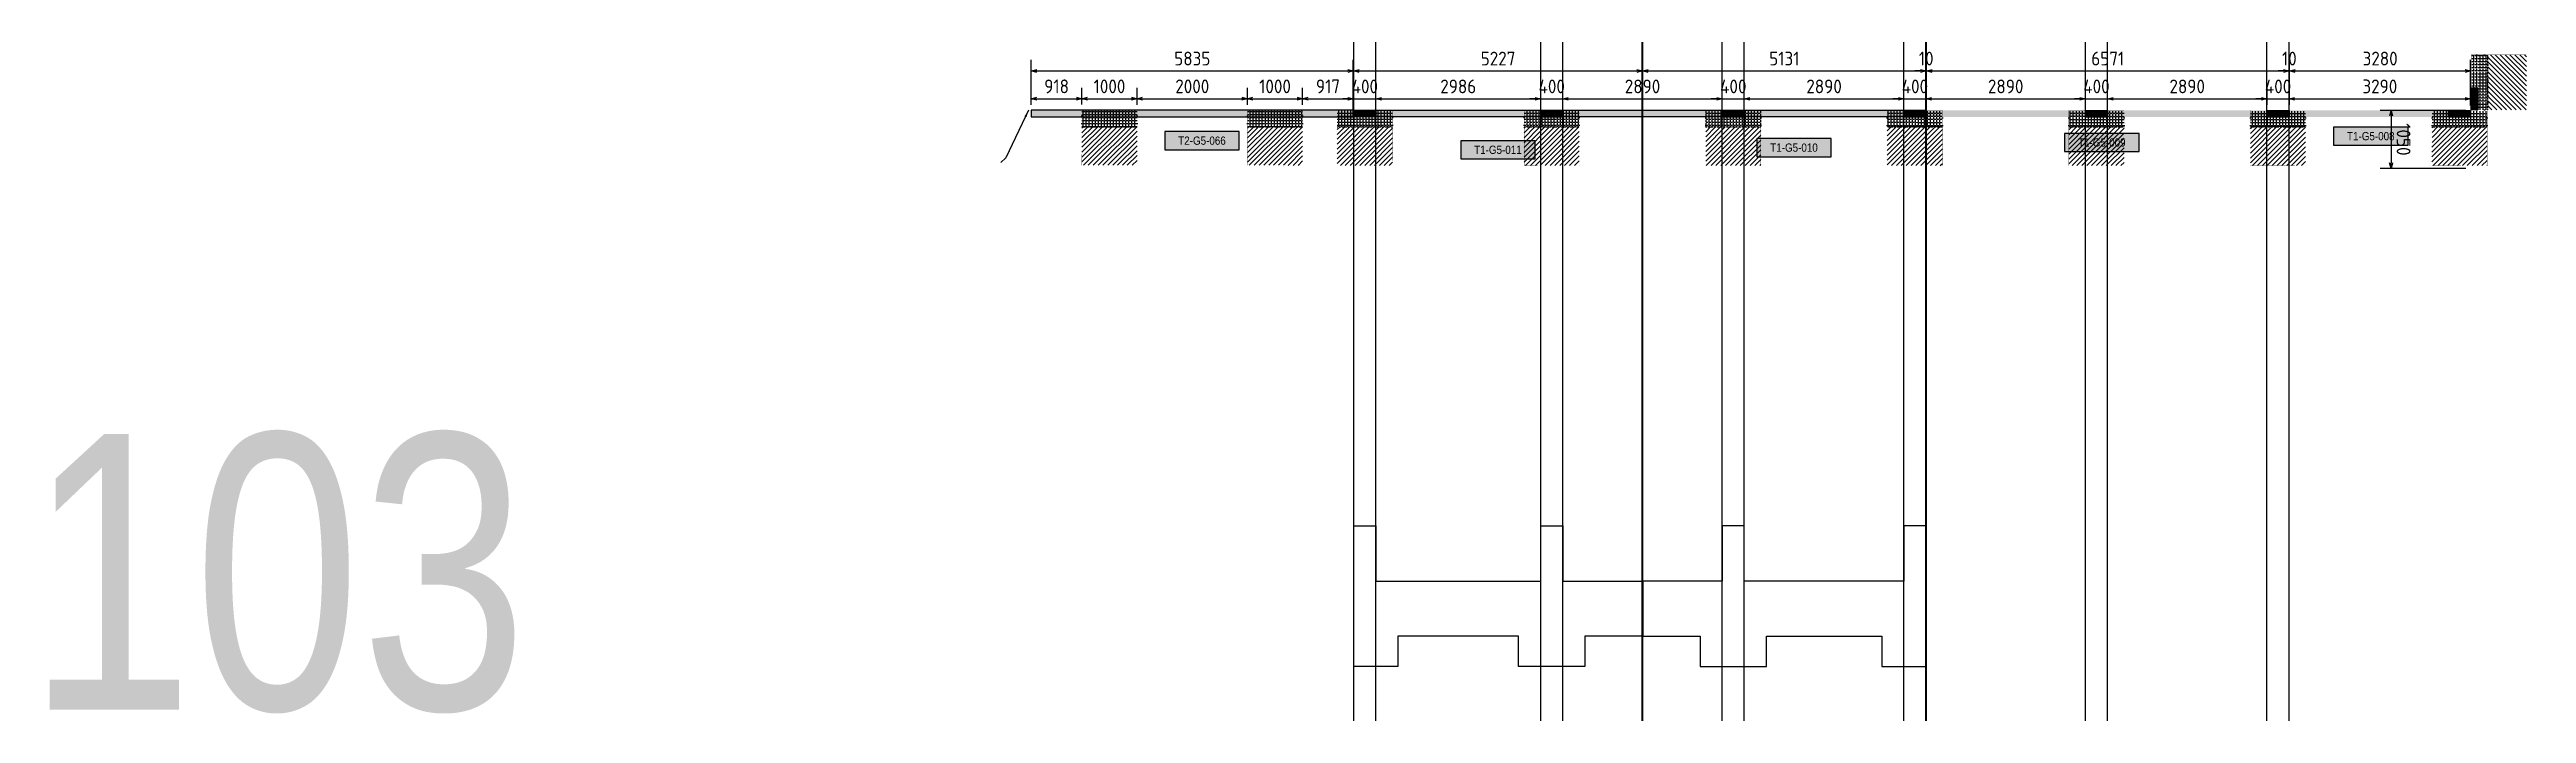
# Model space of a CAD drawing. Header units: centimetres. Extents: x -6122352 to 4157695, y -1694241 to 1947892.
# Drawn here: x 3283260 to 3328146, y 56084 to 68125 of the extents above; entities that cross this region are included whole.
import ezdxf
from ezdxf.enums import TextEntityAlignment as Align

# ---------------------------------------------------------------- set-up
doc = ezdxf.new("R2010")
doc.units = ezdxf.units.CM
doc.header["$MEASUREMENT"] = 0
doc.header["$PDMODE"] = 66
doc.header["$PDSIZE"] = 100
doc.linetypes.add('DASHED2', pattern=[0.375, 0.25, -0.125])
for name, color, linetype in [('00-MI-DIM', 7, 'Continuous'), ('@MI-FOOTINGS', 7, 'Continuous'), ('@MI-TYPE-01', 30, 'Continuous'), ('@MI-TYPE-02', 6, 'Continuous'), ('A-GLASS HATCH', 7, 'Continuous'), ('PANEL-TAGS', 7, 'Continuous')]:
    doc.layers.add(name, color=color, linetype=linetype)
doc.layers.add('Text Coordinate', color=7, linetype='Continuous', lineweight=15)
doc.styles.add('Arial Narrow', font='ARIALN.TTF', dxfattribs={"width": 0.95, "height": 500})
doc.styles.add('PANELTAG_STYLE', font='arial.ttf')
doc.styles.add('Schueco-BEMSTIL', font='isocpeur.ttf', dxfattribs={"width": 0.9})
doc.styles.get("Standard").update_dxf_attribs({"font": 'arial.ttf'})
doc.dimstyles.new('MI- JWC-TXT-2.5 MM', dxfattribs={"dimscale": 1.5, "dimtxt": 2.5, "dimasz": 1, "dimexe": 2, "dimexo": 1, "dimgap": 1, "dimtad": 1, "dimdec": 0, "dimdsep": 46, "dimtxsty": 'Schueco-BEMSTIL', "dimblk": 'OPEN30', "dimcen": 0, "dimdle": 2, "dimclrd": 140, "dimclre": 8, "dimclrt": 40, "dimadec": 0, "dimazin": 2, "dimtfac": 1, "dimtdec": 0, "dimtix": 1, "dimtmove": 2, "dimatfit": 3, "dimldrblk": 'OPEN', "dimfxl": 2, "dimlwd": -1, "dimlwe": -1, "dimarcsym": 0})
doc.dimstyles.get("Standard").update_dxf_attribs({"dimtxt": 5, "dimasz": 0.5, "dimexe": 0.18, "dimexo": 0.0625, "dimgap": 0.09, "dimtad": 0, "dimtih": 1, "dimtoh": 1, "dimdec": 0, "dimzin": 0, "dimdsep": 46, "dimtxsty": 'Standard', "dimcen": 0.09, "dimadec": 0, "dimazin": 0, "dimtfac": 1, "dimtdec": 0, "dimtofl": 0, "dimtmove": 0, "dimatfit": 3, "dimfxl": 1, "dimtolj": 1, "dimtzin": 0, "dimarcsym": 0})

# ---------------------------------------------------------------- blocks, each defined once
blk = doc.blocks.new('T1-FOOTING')
at = {"transparency": 33554679}
h = blk.add_hatch(dxfattribs=at)
h.set_pattern_fill('ANGLE', color=256, scale=500)
h.set_pattern_definition([(0, (0, 0), (0, 137.5), [100, -37.5]), (90, (0, 0), (-137.5, 8e-15), [100, -37.5])])
h.paths.add_polyline_path([(-500, -300), (500, -300), (500, 0), (-500, 0)])
h.paths.add_polyline_path([(-499.75, -299.75), (499.75, -299.75), (499.75, -0.25), (-499.75, -0.25)], flags=16)
h = blk.add_hatch(dxfattribs=at)
h.set_pattern_fill('ANGLE', color=8, scale=200)
h.set_pattern_definition([(0, (0, 0), (0, 55), [40, -15]), (90, (0, 0), (-55, 3e-15), [40, -15])])
h.paths.add_polyline_path([(500, -300), (500, 0), (-500, 0), (-500, -300)])
h = blk.add_hatch(dxfattribs=at)
h.set_pattern_fill('ANSI31', color=8, scale=500)
h.paths.add_polyline_path([(500, -1000), (500, -300), (-500, -300), (-500, -1000)])
at = {"layer": '@MI-TYPE-01', "color": 240, "linetype": 'DASHED2', "true_color": 0xed1f24}
blk.add_line((-500, -300), (500, -300), dxfattribs=at)
at = {"layer": '@MI-TYPE-01', "color": 240, "true_color": 0xed1f24, "const_width": 2.5}
blk.add_lwpolyline([(-500, 0), (500, 0), (500, -1000), (-500, -1000)], close=True, dxfattribs=at)
blk = doc.blocks.new('_Open30')
at = {"color": 0, "linetype": 'ByBlock', "lineweight": -2}
for p, q in [((-1, 0.27), (0, 0)), ((0, 0), (-1, -0.27)), ((0, 0), (-1, 0))]:
    blk.add_line(p, q, dxfattribs=at)
blk = doc.blocks.new('*D3798')
at = {"layer": '00-MI-DIM', "color": 8, "transparency": 16777216}
for p, q in [((41350, -195074), (40538, -195074)), ((41349, -200909), (40537, -200909))]:
    blk.add_line(p, q, dxfattribs=at)
at = {"layer": '00-MI-DIM', "color": 140, "transparency": 16777216}
blk.add_line((40737, -200809), (40738, -195174), dxfattribs=at)
at = {"layer": 'Defpoints', "color": 0, "transparency": 16777216}
for p in [(40738, -195074), (41450, -195074), (41449, -200909)]:
    blk.add_point(p, dxfattribs=at)
at = {"layer": '00-MI-DIM', "color": 140, "transparency": 16777216, "xscale": 100, "yscale": 100, "zscale": 100}
for p, rotation in [((40738, -195074), 89.98973417812736), ((40737, -200909), 269.9897341781274)]:
    blk.add_blockref('_Open30', p, dxfattribs=dict(at, rotation=rotation))
at = {"layer": '00-MI-DIM', "color": 40, "transparency": 16777216, "insert": (40513, -197991), "char_height": 250, "attachment_point": 5, "rotation": 89.9897, "style": 'Schueco-BEMSTIL'}
blk.add_mtext('5835', dxfattribs=at)
blk = doc.blocks.new('_Open')
at = {"color": 0, "linetype": 'ByBlock', "lineweight": -2}
for p, q in [((-1, 0), (0, 0)), ((-1, 0), (0, 0)), ((0, 0), (-1, 0))]:
    blk.add_line(p, q, dxfattribs=at)
blk = doc.blocks.new('*D3799')
at = {"layer": '00-MI-DIM', "color": 8, "transparency": 16777216}
for p, q in [((41348, -199991), (41042, -199991)), ((41349, -200909), (41042, -200909))]:
    blk.add_line(p, q, dxfattribs=at)
at = {"layer": '00-MI-DIM', "color": 140, "transparency": 16777216}
blk.add_line((41242, -200809), (41242, -200091), dxfattribs=at)
at = {"layer": 'Defpoints', "color": 0, "transparency": 16777216}
for p in [(41242, -199991), (41448, -199991), (41449, -200909)]:
    blk.add_point(p, dxfattribs=at)
at = {"layer": '00-MI-DIM', "color": 140, "transparency": 16777216, "xscale": 100, "yscale": 100, "zscale": 100}
for p, rotation in [((41242, -199991), 89.98973417812736), ((41242, -200909), 269.9897341781274)]:
    blk.add_blockref('_Open30', p, dxfattribs=dict(at, rotation=rotation))
at = {"layer": '00-MI-DIM', "color": 40, "transparency": 16777216, "insert": (41017, -200450), "char_height": 250, "attachment_point": 5, "rotation": 89.9897, "style": 'Schueco-BEMSTIL'}
blk.add_mtext('918', dxfattribs=at)
blk = doc.blocks.new('*D3800')
at = {"layer": '00-MI-DIM', "color": 8, "transparency": 16777216}
for p, q in [((41349, -198991), (41042, -198991)), ((41348, -199991), (41042, -199991))]:
    blk.add_line(p, q, dxfattribs=at)
at = {"layer": '00-MI-DIM', "color": 140, "transparency": 16777216}
blk.add_line((41242, -199891), (41242, -199091), dxfattribs=at)
at = {"layer": 'Defpoints', "color": 0, "transparency": 16777216}
for p in [(41242, -198991), (41449, -198991), (41448, -199991)]:
    blk.add_point(p, dxfattribs=at)
at = {"layer": '00-MI-DIM', "color": 140, "transparency": 16777216, "xscale": 100, "yscale": 100, "zscale": 100}
for p, rotation in [((41242, -198991), 89.98973417812736), ((41242, -199991), 269.9897341781274)]:
    blk.add_blockref('_Open30', p, dxfattribs=dict(at, rotation=rotation))
at = {"layer": '00-MI-DIM', "color": 40, "transparency": 16777216, "insert": (41017, -199491), "char_height": 250, "attachment_point": 5, "rotation": 89.9897, "style": 'Schueco-BEMSTIL'}
blk.add_mtext('1000', dxfattribs=at)
blk = doc.blocks.new('*D3801')
at = {"layer": '00-MI-DIM', "color": 8, "transparency": 16777216}
for p, q in [((41349, -196991), (41042, -196991)), ((41349, -198991), (41042, -198991))]:
    blk.add_line(p, q, dxfattribs=at)
at = {"layer": '00-MI-DIM', "color": 140, "transparency": 16777216}
blk.add_line((41242, -198891), (41242, -197091), dxfattribs=at)
at = {"layer": 'Defpoints', "color": 0, "transparency": 16777216}
for p in [(41242, -196991), (41449, -196991), (41449, -198991)]:
    blk.add_point(p, dxfattribs=at)
at = {"layer": '00-MI-DIM', "color": 140, "transparency": 16777216, "xscale": 100, "yscale": 100, "zscale": 100}
for p, rotation in [((41242, -196991), 89.98973417812736), ((41242, -198991), 269.9897341781274)]:
    blk.add_blockref('_Open30', p, dxfattribs=dict(at, rotation=rotation))
at = {"layer": '00-MI-DIM', "color": 40, "transparency": 16777216, "insert": (41017, -197991), "char_height": 250, "attachment_point": 5, "rotation": 89.9897, "style": 'Schueco-BEMSTIL'}
blk.add_mtext('2000', dxfattribs=at)
blk = doc.blocks.new('*D3802')
at = {"layer": '00-MI-DIM', "color": 8, "transparency": 16777216}
for p, q in [((41349, -195991), (41042, -195991)), ((41349, -196991), (41042, -196991))]:
    blk.add_line(p, q, dxfattribs=at)
at = {"layer": '00-MI-DIM', "color": 140, "transparency": 16777216}
blk.add_line((41242, -196891), (41242, -196091), dxfattribs=at)
at = {"layer": 'Defpoints', "color": 0, "transparency": 16777216}
for p in [(41242, -195991), (41449, -195991), (41449, -196991)]:
    blk.add_point(p, dxfattribs=at)
at = {"layer": '00-MI-DIM', "color": 140, "transparency": 16777216, "xscale": 100, "yscale": 100, "zscale": 100}
for p, rotation in [((41242, -195991), 89.98973417812736), ((41242, -196991), 269.9897341781274)]:
    blk.add_blockref('_Open30', p, dxfattribs=dict(at, rotation=rotation))
at = {"layer": '00-MI-DIM', "color": 40, "transparency": 16777216, "insert": (41017, -196491), "char_height": 250, "attachment_point": 5, "rotation": 89.9897, "style": 'Schueco-BEMSTIL'}
blk.add_mtext('1000', dxfattribs=at)
blk = doc.blocks.new('*D3803')
at = {"layer": '00-MI-DIM', "color": 8, "transparency": 16777216}
for p, q in [((41470, -195074), (41043, -195074)), ((41349, -195991), (41042, -195991))]:
    blk.add_line(p, q, dxfattribs=at)
at = {"layer": '00-MI-DIM', "color": 140, "transparency": 16777216}
blk.add_line((41242, -195891), (41243, -195174), dxfattribs=at)
at = {"layer": 'Defpoints', "color": 0, "transparency": 16777216}
for p in [(41243, -195074), (41570, -195074), (41449, -195991)]:
    blk.add_point(p, dxfattribs=at)
at = {"layer": '00-MI-DIM', "color": 140, "transparency": 16777216, "xscale": 100, "yscale": 100, "zscale": 100}
for p, rotation in [((41243, -195074), 89.98973417812736), ((41242, -195991), 269.9897341781274)]:
    blk.add_blockref('_Open30', p, dxfattribs=dict(at, rotation=rotation))
at = {"layer": '00-MI-DIM', "color": 40, "transparency": 16777216, "insert": (41017, -195532), "char_height": 250, "attachment_point": 5, "rotation": 89.9897, "style": 'Schueco-BEMSTIL'}
blk.add_mtext('917', dxfattribs=at)
blk = doc.blocks.new('*D3804')
at = {"layer": '00-MI-DIM', "color": 8, "transparency": 16777216}
for p, q in [((41454, -174915), (41454, -176465)), ((42504, -174915), (42504, -176466))]:
    blk.add_line(p, q, dxfattribs=at)
at = {"layer": '00-MI-DIM', "color": 140, "transparency": 16777216}
blk.add_line((41554, -176265), (42404, -176265), dxfattribs=at)
at = {"layer": 'Defpoints', "color": 0, "transparency": 16777216}
for p in [(41454, -174815), (42504, -174815), (42504, -176266)]:
    blk.add_point(p, dxfattribs=at)
at = {"layer": '00-MI-DIM', "color": 140, "transparency": 16777216, "xscale": 100, "yscale": 100, "zscale": 100}
for p, rotation in [((41454, -176265), 179.9898439714545), ((42504, -176266), 359.9898439714545)]:
    blk.add_blockref('_Open30', p, dxfattribs=dict(at, rotation=rotation))
at = {"layer": '00-MI-DIM', "color": 40, "transparency": 16777216, "insert": (41979, -176040), "char_height": 250, "attachment_point": 5, "rotation": 359.9898, "style": 'Schueco-BEMSTIL'}
blk.add_mtext('1050', dxfattribs=at)
blk = doc.blocks.new('RCC COPING')
at = {"layer": '@MI-TYPE-01', "transparency": 33554679}
h = blk.add_hatch(color=8, dxfattribs=at)
h.dxf.hatch_style = 1
h.paths.add_polyline_path([(60, 200), (-60, 200), (-60, -200), (60, -200)])
at = {"layer": '@MI-TYPE-01', "color": 30}
blk.add_lwpolyline([(-60, 200), (60, 200), (60, -200), (-60, -200)], close=True, dxfattribs=at)
blk = doc.blocks.new('*D3805')
at = {"layer": '@MI-TYPE-02', "color": 8, "transparency": 16777216}
for p, q in [((41350, -189837), (40538, -189837)), ((41349, -195064), (40538, -195064))]:
    blk.add_line(p, q, dxfattribs=at)
at = {"layer": '@MI-TYPE-02', "color": 140, "transparency": 16777216}
blk.add_line((40738, -194964), (40738, -189937), dxfattribs=at)
at = {"layer": 'Defpoints', "color": 0, "transparency": 16777216}
for p in [(40738, -189837), (41450, -189837), (41449, -195064)]:
    blk.add_point(p, dxfattribs=at)
at = {"layer": '@MI-TYPE-02', "color": 140, "transparency": 16777216, "xscale": 100, "yscale": 100, "zscale": 100}
for p, rotation in [((40738, -189837), 90), ((40738, -195064), 270)]:
    blk.add_blockref('_Open30', p, dxfattribs=dict(at, rotation=rotation))
at = {"layer": '@MI-TYPE-02', "color": 40, "transparency": 16777216, "insert": (40513, -192450), "char_height": 250, "attachment_point": 5, "rotation": 90, "style": 'Schueco-BEMSTIL'}
blk.add_mtext('5227', dxfattribs=at)
blk = doc.blocks.new('*D3806')
at = {"layer": '@MI-TYPE-02', "color": 8, "transparency": 16777216}
for p, q in [((41354, -184696), (40538, -184696)), ((41351, -189827), (40538, -189827))]:
    blk.add_line(p, q, dxfattribs=at)
at = {"layer": '@MI-TYPE-02', "color": 140, "transparency": 16777216}
blk.add_line((40738, -189727), (40738, -184796), dxfattribs=at)
at = {"layer": 'Defpoints', "color": 0, "transparency": 16777216}
for p in [(40738, -184696), (41454, -184696), (41451, -189827)]:
    blk.add_point(p, dxfattribs=at)
at = {"layer": '@MI-TYPE-02', "color": 140, "transparency": 16777216, "xscale": 100, "yscale": 100, "zscale": 100}
for p, rotation in [((40738, -184696), 90), ((40738, -189827), 270)]:
    blk.add_blockref('_Open30', p, dxfattribs=dict(at, rotation=rotation))
at = {"layer": '@MI-TYPE-02', "color": 40, "transparency": 16777216, "insert": (40513, -187262), "char_height": 250, "attachment_point": 5, "rotation": 90, "style": 'Schueco-BEMSTIL'}
blk.add_mtext('5131', dxfattribs=at)
blk = doc.blocks.new('*D3807')
at = {"layer": '@MI-TYPE-02', "color": 8, "transparency": 16777216}
for p, q in [((41351, -184686), (40538, -184686)), ((41354, -184696), (40538, -184696))]:
    blk.add_line(p, q, dxfattribs=at)
at = {"layer": '@MI-TYPE-02', "color": 140, "transparency": 16777216}
for p, q in [((40738, -184586), (40738, -184486)), ((40738, -184696), (40738, -184686)), ((40738, -184796), (40738, -184896))]:
    blk.add_line(p, q, dxfattribs=at)
at = {"layer": 'Defpoints', "color": 0, "transparency": 16777216}
for p in [(40738, -184686), (41451, -184686), (41454, -184696)]:
    blk.add_point(p, dxfattribs=at)
at = {"layer": '@MI-TYPE-02', "color": 140, "transparency": 16777216, "xscale": 100, "yscale": 100, "zscale": 100}
for p, rotation in [((40738, -184686), 270), ((40738, -184696), 90)]:
    blk.add_blockref('_Open30', p, dxfattribs=dict(at, rotation=rotation))
at = {"layer": '@MI-TYPE-02', "color": 40, "transparency": 16777216, "insert": (40513, -184691), "char_height": 250, "attachment_point": 5, "rotation": 90, "style": 'Schueco-BEMSTIL'}
blk.add_mtext('10', dxfattribs=at)
blk = doc.blocks.new('*D3808')
at = {"layer": '@MI-TYPE-02', "color": 8, "transparency": 16777216}
for p, q in [((41354, -178115), (40538, -178115)), ((41351, -184686), (40538, -184686))]:
    blk.add_line(p, q, dxfattribs=at)
at = {"layer": '@MI-TYPE-02', "color": 140, "transparency": 16777216}
blk.add_line((40738, -184586), (40738, -178215), dxfattribs=at)
at = {"layer": 'Defpoints', "color": 0, "transparency": 16777216}
for p in [(40738, -178115), (41454, -178115), (41451, -184686)]:
    blk.add_point(p, dxfattribs=at)
at = {"layer": '@MI-TYPE-02', "color": 140, "transparency": 16777216, "xscale": 100, "yscale": 100, "zscale": 100}
for p, rotation in [((40738, -178115), 90), ((40738, -184686), 270)]:
    blk.add_blockref('_Open30', p, dxfattribs=dict(at, rotation=rotation))
at = {"layer": '@MI-TYPE-02', "color": 40, "transparency": 16777216, "insert": (40513, -181401), "char_height": 250, "attachment_point": 5, "rotation": 90, "style": 'Schueco-BEMSTIL'}
blk.add_mtext('6571', dxfattribs=at)
blk = doc.blocks.new('*D3809')
at = {"layer": '@MI-TYPE-02', "color": 8, "transparency": 16777216}
for p, q in [((41353, -178105), (40538, -178105)), ((41354, -178115), (40538, -178115))]:
    blk.add_line(p, q, dxfattribs=at)
at = {"layer": '@MI-TYPE-02', "color": 140, "transparency": 16777216}
for p, q in [((40738, -178005), (40738, -177905)), ((40738, -178115), (40738, -178105)), ((40738, -178215), (40738, -178315))]:
    blk.add_line(p, q, dxfattribs=at)
at = {"layer": 'Defpoints', "color": 0, "transparency": 16777216}
for p in [(40738, -178105), (41453, -178105), (41454, -178115)]:
    blk.add_point(p, dxfattribs=at)
at = {"layer": '@MI-TYPE-02', "color": 140, "transparency": 16777216, "xscale": 100, "yscale": 100, "zscale": 100}
for p, rotation in [((40738, -178105), 270), ((40738, -178115), 90)]:
    blk.add_blockref('_Open30', p, dxfattribs=dict(at, rotation=rotation))
at = {"layer": '@MI-TYPE-02', "color": 40, "transparency": 16777216, "insert": (40513, -178110), "char_height": 250, "attachment_point": 5, "rotation": 90, "style": 'Schueco-BEMSTIL'}
blk.add_mtext('10', dxfattribs=at)
blk = doc.blocks.new('*D3810')
at = {"layer": '@MI-TYPE-02', "color": 8, "transparency": 16777216}
for p, q in [((41353, -174825), (40538, -174825)), ((41353, -178105), (40538, -178105))]:
    blk.add_line(p, q, dxfattribs=at)
at = {"layer": '@MI-TYPE-02', "color": 140, "transparency": 16777216}
blk.add_line((40738, -178005), (40738, -174925), dxfattribs=at)
at = {"layer": 'Defpoints', "color": 0, "transparency": 16777216}
for p in [(40738, -174825), (41453, -174825), (41453, -178105)]:
    blk.add_point(p, dxfattribs=at)
at = {"layer": '@MI-TYPE-02', "color": 140, "transparency": 16777216, "xscale": 100, "yscale": 100, "zscale": 100}
for p, rotation in [((40738, -174825), 90), ((40738, -178105), 270)]:
    blk.add_blockref('_Open30', p, dxfattribs=dict(at, rotation=rotation))
at = {"layer": '@MI-TYPE-02', "color": 40, "transparency": 16777216, "insert": (40513, -176465), "char_height": 250, "attachment_point": 5, "rotation": 90, "style": 'Schueco-BEMSTIL'}
blk.add_mtext('3280', dxfattribs=at)
blk = doc.blocks.new('*D3811')
at = {"layer": '@MI-TYPE-02', "color": 8, "transparency": 16777216}
for p, q in [((41349, -194664), (41043, -194664)), ((41350, -195064), (41043, -195064))]:
    blk.add_line(p, q, dxfattribs=at)
at = {"layer": '@MI-TYPE-02', "color": 140, "transparency": 16777216}
for p, q in [((41243, -194564), (41243, -194464)), ((41243, -195064), (41243, -194664)), ((41243, -195164), (41243, -195264))]:
    blk.add_line(p, q, dxfattribs=at)
at = {"layer": 'Defpoints', "color": 0, "transparency": 16777216}
for p in [(41243, -194664), (41449, -194664), (41450, -195064)]:
    blk.add_point(p, dxfattribs=at)
at = {"layer": '@MI-TYPE-02', "color": 140, "transparency": 16777216, "xscale": 100, "yscale": 100, "zscale": 100}
for p, rotation in [((41243, -194664), 270), ((41243, -195064), 90)]:
    blk.add_blockref('_Open30', p, dxfattribs=dict(at, rotation=rotation))
at = {"layer": '@MI-TYPE-02', "color": 40, "transparency": 16777216, "insert": (41018, -194864), "char_height": 250, "attachment_point": 5, "rotation": 90, "style": 'Schueco-BEMSTIL'}
blk.add_mtext('400', dxfattribs=at)
blk = doc.blocks.new('*D3812')
at = {"layer": '@MI-TYPE-02', "color": 8, "transparency": 16777216}
for p, q in [((41353, -191677), (41043, -191677)), ((41349, -194664), (41043, -194664))]:
    blk.add_line(p, q, dxfattribs=at)
at = {"layer": '@MI-TYPE-02', "color": 140, "transparency": 16777216}
blk.add_line((41243, -194564), (41243, -191777), dxfattribs=at)
at = {"layer": 'Defpoints', "color": 0, "transparency": 16777216}
for p in [(41243, -191677), (41453, -191677), (41449, -194664)]:
    blk.add_point(p, dxfattribs=at)
at = {"layer": '@MI-TYPE-02', "color": 140, "transparency": 16777216, "xscale": 100, "yscale": 100, "zscale": 100}
for p, rotation in [((41243, -191677), 90), ((41243, -194664), 270)]:
    blk.add_blockref('_Open30', p, dxfattribs=dict(at, rotation=rotation))
at = {"layer": '@MI-TYPE-02', "color": 40, "transparency": 16777216, "insert": (41018, -193171), "char_height": 250, "attachment_point": 5, "rotation": 90, "style": 'Schueco-BEMSTIL'}
blk.add_mtext('2986', dxfattribs=at)
blk = doc.blocks.new('*D3813')
at = {"layer": '@MI-TYPE-02', "color": 140, "transparency": 16777216}
for p, q in [((41243, -191177), (41243, -191077)), ((41243, -191677), (41243, -191277)), ((41243, -191777), (41243, -191877))]:
    blk.add_line(p, q, dxfattribs=at)
at = {"layer": '@MI-TYPE-02', "color": 8, "transparency": 16777216}
for p, q in [((41353, -191277), (41043, -191277)), ((41353, -191677), (41043, -191677))]:
    blk.add_line(p, q, dxfattribs=at)
at = {"layer": 'Defpoints', "color": 0, "transparency": 16777216}
for p in [(41243, -191277), (41453, -191277), (41453, -191677)]:
    blk.add_point(p, dxfattribs=at)
at = {"layer": '@MI-TYPE-02', "color": 140, "transparency": 16777216, "xscale": 100, "yscale": 100, "zscale": 100}
for p, rotation in [((41243, -191277), 270), ((41243, -191677), 90)]:
    blk.add_blockref('_Open30', p, dxfattribs=dict(at, rotation=rotation))
at = {"layer": '@MI-TYPE-02', "color": 40, "transparency": 16777216, "insert": (41018, -191477), "char_height": 250, "attachment_point": 5, "rotation": 90, "style": 'Schueco-BEMSTIL'}
blk.add_mtext('400', dxfattribs=at)
blk = doc.blocks.new('*D3814')
at = {"layer": '@MI-TYPE-02', "color": 8, "transparency": 16777216}
for p, q in [((41353, -188387), (41043, -188387)), ((41353, -191277), (41043, -191277))]:
    blk.add_line(p, q, dxfattribs=at)
at = {"layer": '@MI-TYPE-02', "color": 140, "transparency": 16777216}
blk.add_line((41243, -191177), (41243, -188487), dxfattribs=at)
at = {"layer": 'Defpoints', "color": 0, "transparency": 16777216}
for p in [(41243, -188387), (41453, -188387), (41453, -191277)]:
    blk.add_point(p, dxfattribs=at)
at = {"layer": '@MI-TYPE-02', "color": 140, "transparency": 16777216, "xscale": 100, "yscale": 100, "zscale": 100}
for p, rotation in [((41243, -188387), 90), ((41243, -191277), 270)]:
    blk.add_blockref('_Open30', p, dxfattribs=dict(at, rotation=rotation))
at = {"layer": '@MI-TYPE-02', "color": 40, "transparency": 16777216, "insert": (41018, -189832), "char_height": 250, "attachment_point": 5, "rotation": 90, "style": 'Schueco-BEMSTIL'}
blk.add_mtext('2890', dxfattribs=at)
blk = doc.blocks.new('*D3815')
at = {"layer": '@MI-TYPE-02', "color": 8, "transparency": 16777216}
for p, q in [((41353, -187987), (41043, -187987)), ((41353, -188387), (41043, -188387))]:
    blk.add_line(p, q, dxfattribs=at)
at = {"layer": '@MI-TYPE-02', "color": 140, "transparency": 16777216}
for p, q in [((41243, -187887), (41243, -187787)), ((41243, -188387), (41243, -187987)), ((41243, -188487), (41243, -188587))]:
    blk.add_line(p, q, dxfattribs=at)
at = {"layer": 'Defpoints', "color": 0, "transparency": 16777216}
for p in [(41243, -187987), (41453, -187987), (41453, -188387)]:
    blk.add_point(p, dxfattribs=at)
at = {"layer": '@MI-TYPE-02', "color": 140, "transparency": 16777216, "xscale": 100, "yscale": 100, "zscale": 100}
for p, rotation in [((41243, -187987), 270), ((41243, -188387), 90)]:
    blk.add_blockref('_Open30', p, dxfattribs=dict(at, rotation=rotation))
at = {"layer": '@MI-TYPE-02', "color": 40, "transparency": 16777216, "insert": (41018, -188187), "char_height": 250, "attachment_point": 5, "rotation": 90, "style": 'Schueco-BEMSTIL'}
blk.add_mtext('400', dxfattribs=at)
blk = doc.blocks.new('*D3816')
at = {"layer": '@MI-TYPE-02', "color": 8, "transparency": 16777216}
for p, q in [((41353, -185096), (41043, -185096)), ((41353, -187987), (41043, -187987))]:
    blk.add_line(p, q, dxfattribs=at)
at = {"layer": '@MI-TYPE-02', "color": 140, "transparency": 16777216}
blk.add_line((41243, -187887), (41243, -185196), dxfattribs=at)
at = {"layer": 'Defpoints', "color": 0, "transparency": 16777216}
for p in [(41243, -185096), (41453, -185096), (41453, -187987)]:
    blk.add_point(p, dxfattribs=at)
at = {"layer": '@MI-TYPE-02', "color": 140, "transparency": 16777216, "xscale": 100, "yscale": 100, "zscale": 100}
for p, rotation in [((41243, -185096), 90), ((41243, -187987), 270)]:
    blk.add_blockref('_Open30', p, dxfattribs=dict(at, rotation=rotation))
at = {"layer": '@MI-TYPE-02', "color": 40, "transparency": 16777216, "insert": (41018, -186542), "char_height": 250, "attachment_point": 5, "rotation": 90, "style": 'Schueco-BEMSTIL'}
blk.add_mtext('2890', dxfattribs=at)
blk = doc.blocks.new('*D3817')
at = {"layer": '@MI-TYPE-02', "color": 8, "transparency": 16777216}
for p, q in [((41353, -184696), (41043, -184696)), ((41353, -185096), (41043, -185096))]:
    blk.add_line(p, q, dxfattribs=at)
at = {"layer": '@MI-TYPE-02', "color": 140, "transparency": 16777216}
for p, q in [((41243, -184596), (41243, -184496)), ((41243, -185096), (41243, -184696)), ((41243, -185196), (41243, -185296))]:
    blk.add_line(p, q, dxfattribs=at)
at = {"layer": 'Defpoints', "color": 0, "transparency": 16777216}
for p in [(41243, -184696), (41453, -184696), (41453, -185096)]:
    blk.add_point(p, dxfattribs=at)
at = {"layer": '@MI-TYPE-02', "color": 140, "transparency": 16777216, "xscale": 100, "yscale": 100, "zscale": 100}
for p, rotation in [((41243, -184696), 270), ((41243, -185096), 90)]:
    blk.add_blockref('_Open30', p, dxfattribs=dict(at, rotation=rotation))
at = {"layer": '@MI-TYPE-02', "color": 40, "transparency": 16777216, "insert": (41018, -184896), "char_height": 250, "attachment_point": 5, "rotation": 90, "style": 'Schueco-BEMSTIL'}
blk.add_mtext('400', dxfattribs=at)
blk = doc.blocks.new('*D3818')
at = {"layer": '@MI-TYPE-02', "color": 8, "transparency": 16777216}
for p, q in [((41354, -181806), (41043, -181806)), ((41353, -184696), (41043, -184696))]:
    blk.add_line(p, q, dxfattribs=at)
at = {"layer": '@MI-TYPE-02', "color": 140, "transparency": 16777216}
blk.add_line((41243, -184596), (41243, -181906), dxfattribs=at)
at = {"layer": 'Defpoints', "color": 0, "transparency": 16777216}
for p in [(41243, -181806), (41454, -181806), (41453, -184696)]:
    blk.add_point(p, dxfattribs=at)
at = {"layer": '@MI-TYPE-02', "color": 140, "transparency": 16777216, "xscale": 100, "yscale": 100, "zscale": 100}
for p, rotation in [((41243, -181806), 90), ((41243, -184696), 270)]:
    blk.add_blockref('_Open30', p, dxfattribs=dict(at, rotation=rotation))
at = {"layer": '@MI-TYPE-02', "color": 40, "transparency": 16777216, "insert": (41018, -183251), "char_height": 250, "attachment_point": 5, "rotation": 90, "style": 'Schueco-BEMSTIL'}
blk.add_mtext('2890', dxfattribs=at)
blk = doc.blocks.new('*D3819')
at = {"layer": '@MI-TYPE-02', "color": 140, "transparency": 16777216}
for p, q in [((41243, -181306), (41243, -181206)), ((41243, -181806), (41243, -181406)), ((41243, -181906), (41243, -182006))]:
    blk.add_line(p, q, dxfattribs=at)
at = {"layer": '@MI-TYPE-02', "color": 8, "transparency": 16777216}
for p, q in [((41354, -181406), (41043, -181406)), ((41354, -181806), (41043, -181806))]:
    blk.add_line(p, q, dxfattribs=at)
at = {"layer": 'Defpoints', "color": 0, "transparency": 16777216}
for p in [(41243, -181406), (41454, -181406), (41454, -181806)]:
    blk.add_point(p, dxfattribs=at)
at = {"layer": '@MI-TYPE-02', "color": 140, "transparency": 16777216, "xscale": 100, "yscale": 100, "zscale": 100}
for p, rotation in [((41243, -181406), 270), ((41243, -181806), 90)]:
    blk.add_blockref('_Open30', p, dxfattribs=dict(at, rotation=rotation))
at = {"layer": '@MI-TYPE-02', "color": 40, "transparency": 16777216, "insert": (41018, -181606), "char_height": 250, "attachment_point": 5, "rotation": 90, "style": 'Schueco-BEMSTIL'}
blk.add_mtext('400', dxfattribs=at)
blk = doc.blocks.new('*D3820')
at = {"layer": '@MI-TYPE-02', "color": 8, "transparency": 16777216}
for p, q in [((41354, -178515), (41043, -178515)), ((41354, -181406), (41043, -181406))]:
    blk.add_line(p, q, dxfattribs=at)
at = {"layer": '@MI-TYPE-02', "color": 140, "transparency": 16777216}
blk.add_line((41243, -181306), (41243, -178615), dxfattribs=at)
at = {"layer": 'Defpoints', "color": 0, "transparency": 16777216}
for p in [(41243, -178515), (41454, -178515), (41454, -181406)]:
    blk.add_point(p, dxfattribs=at)
at = {"layer": '@MI-TYPE-02', "color": 140, "transparency": 16777216, "xscale": 100, "yscale": 100, "zscale": 100}
for p, rotation in [((41243, -178515), 90), ((41243, -181406), 270)]:
    blk.add_blockref('_Open30', p, dxfattribs=dict(at, rotation=rotation))
at = {"layer": '@MI-TYPE-02', "color": 40, "transparency": 16777216, "insert": (41018, -179961), "char_height": 250, "attachment_point": 5, "rotation": 90, "style": 'Schueco-BEMSTIL'}
blk.add_mtext('2890', dxfattribs=at)
blk = doc.blocks.new('*D3821')
at = {"layer": '@MI-TYPE-02', "color": 8, "transparency": 16777216}
for p, q in [((41353, -178115), (41043, -178115)), ((41354, -178515), (41043, -178515))]:
    blk.add_line(p, q, dxfattribs=at)
at = {"layer": '@MI-TYPE-02', "color": 140, "transparency": 16777216}
for p, q in [((41243, -178015), (41243, -177915)), ((41243, -178515), (41243, -178115)), ((41243, -178615), (41243, -178715))]:
    blk.add_line(p, q, dxfattribs=at)
at = {"layer": 'Defpoints', "color": 0, "transparency": 16777216}
for p in [(41243, -178115), (41453, -178115), (41454, -178515)]:
    blk.add_point(p, dxfattribs=at)
at = {"layer": '@MI-TYPE-02', "color": 140, "transparency": 16777216, "xscale": 100, "yscale": 100, "zscale": 100}
for p, rotation in [((41243, -178115), 270), ((41243, -178515), 90)]:
    blk.add_blockref('_Open30', p, dxfattribs=dict(at, rotation=rotation))
at = {"layer": '@MI-TYPE-02', "color": 40, "transparency": 16777216, "insert": (41018, -178315), "char_height": 250, "attachment_point": 5, "rotation": 90, "style": 'Schueco-BEMSTIL'}
blk.add_mtext('400', dxfattribs=at)
blk = doc.blocks.new('*D3822')
at = {"layer": '@MI-TYPE-02', "color": 8, "transparency": 16777216}
for p, q in [((41362, -174825), (41043, -174825)), ((41353, -178115), (41043, -178115))]:
    blk.add_line(p, q, dxfattribs=at)
at = {"layer": '@MI-TYPE-02', "color": 140, "transparency": 16777216}
blk.add_line((41243, -178015), (41243, -174925), dxfattribs=at)
at = {"layer": 'Defpoints', "color": 0, "transparency": 16777216}
for p in [(41243, -174825), (41462, -174825), (41453, -178115)]:
    blk.add_point(p, dxfattribs=at)
at = {"layer": '@MI-TYPE-02', "color": 140, "transparency": 16777216, "xscale": 100, "yscale": 100, "zscale": 100}
for p, rotation in [((41243, -174825), 90), ((41243, -178115), 270)]:
    blk.add_blockref('_Open30', p, dxfattribs=dict(at, rotation=rotation))
at = {"layer": '@MI-TYPE-02', "color": 40, "transparency": 16777216, "insert": (41018, -176470), "char_height": 250, "attachment_point": 5, "rotation": 90, "style": 'Schueco-BEMSTIL'}
blk.add_mtext('3290', dxfattribs=at)
blk = doc.blocks.new('PANELTAG')
at = {"layer": 'PANEL-TAGS', "color": 1}
blk.add_lwpolyline([(-13.5, -3.3), (13.5, -3.3), (13.5, 3.3), (-13.5, 3.3)], close=True, dxfattribs=at)
at = {"layer": 'PANEL-TAGS', "color": 40, "true_color": 0xffd700}
blk.add_solid([(-13.5, -3.3), (13.5, -3.3), (-13.5, 3.3), (13.5, 3.3)], dxfattribs=at)
at = {"layer": 'PANEL-TAGS', "color": 5, "style": 'PANELTAG_STYLE', "width": 0.85}
blk.add_attdef('TAGNO', text='', height=3, dxfattribs=at).set_placement((0, 0), align=Align.MIDDLE)
blk = doc.blocks.new('A$C2c917ed6')
at = {"layer": '@MI-TYPE-02'}
h = blk.add_hatch(color=256, dxfattribs=at)
h.dxf.hatch_style = 1
h.paths.add_polyline_path([(421.3, 5989.2), (420.2, 154.2), (540.2, 154.2), (541.3, 5989.2)])
at = {"layer": 'A-GLASS HATCH'}
h = blk.add_hatch(color=30, dxfattribs=at)
h.dxf.hatch_style = 1
h.paths.add_polyline_path([(424.5, 22957.4), (424.6, 26237.9), (544.6, 26237.9), (544.5, 22957.4)])
h = blk.add_hatch(color=30, dxfattribs=at)
h.dxf.hatch_style = 1
h.paths.add_polyline_path([(422.5, 16376.5), (424.5, 22947.4), (544.5, 22947.4), (542.5, 16376.4)])
h = blk.add_hatch(color=30, dxfattribs=at)
h.dxf.hatch_style = 1
h.paths.add_polyline_path([(421.6, 11235.7), (422.5, 16366.4), (542.5, 16366.4), (541.6, 11235.7)])
h = blk.add_hatch(color=30, dxfattribs=at)
h.dxf.hatch_style = 1
h.paths.add_polyline_path([(420.5, 5999.2), (421.6, 11225.7), (541.6, 11225.7), (540.5, 5999.2)])
at = {"layer": '@MI-TYPE-02', "color": 30, "const_width": 2.5}
for points in [[(424.5, 22957.4), (424.6, 26237.9), (544.6, 26237.9), (544.5, 22957.4)], [(422.5, 16376.5), (424.5, 22947.4), (544.5, 22947.4), (542.5, 16376.4)]]:
    blk.add_lwpolyline(points, close=True, dxfattribs=at)
at = {"layer": '@MI-TYPE-02', "color": 30}
for points in [[(421.6, 11235.7), (422.5, 16366.4), (542.5, 16366.4), (541.6, 11235.7)], [(420.5, 5999.2), (421.6, 11225.7), (541.6, 11225.7), (540.5, 5999.2)]]:
    blk.add_lwpolyline(points, close=True, dxfattribs=at)
at = {"layer": '@MI-TYPE-02', "color": 94}
blk.add_lwpolyline([(421.6, 11225.7), (541.6, 11225.7)], dxfattribs=at)
at = {"layer": '@MI-TYPE-02'}
blk.add_lwpolyline([(421.3, 5989.2), (420.2, 154.2), (540.2, 154.2), (541.3, 5989.2)], close=True, dxfattribs=at)
at = {"layer": '@MI-FOOTINGS', "color": 240, "true_color": 0xed1f24, "rotation": 89.98973417812726}
for p in [(420.2, 4571.7), (419.6, 1571.7)]:
    blk.add_blockref('T1-FOOTING', p, dxfattribs=at)
at = {"layer": '@MI-TYPE-01'}
for name, p, rotation in [('T1-FOOTING', (-83.5, 26248.1), 179.9796879429043), ('T1-FOOTING', (424.5, 26037.9), 89.97968794290433), ('RCC COPING', (216.5, 26308), 269.9898439714727), ('RCC COPING', (484.5, 26037.9), 179.9898439714727), ('T1-FOOTING', (424.4, 22747.4), 89.97968794290432), ('RCC COPING', (484.4, 22747.4), 359.9898439714728), ('T1-FOOTING', (424.9, 19456.9), 89.97968794290432), ('RCC COPING', (484.3, 19456.9), 359.9898439714728), ('T1-FOOTING', (424.8, 16166.4), 89.97968794290432), ('RCC COPING', (484.3, 16166.4), 359.9898439714728), ('T1-FOOTING', (424.7, 12876), 89.97968794290432), ('RCC COPING', (484.2, 12875.9), 359.9898439714728), ('T1-FOOTING', (424.6, 9585.5), 89.97968794290432), ('RCC COPING', (484.1, 9585.5), 359.9898439714728), ('T1-FOOTING', (421.1, 6199.2), 89.97968794290432), ('RCC COPING', (480.6, 6199.2), 359.9898439714728)]:
    blk.add_blockref(name, p, dxfattribs=dict(at, rotation=rotation))
at = {"layer": 'PANEL-TAGS'}
ref = blk.add_blockref('PANELTAG', (890.7, 24428.7), dxfattribs=dict(at, xscale=50.00000000000001, yscale=50.00000000000001, zscale=50.00000000000001, rotation=90.00000000000001))
ref.add_attrib('TAGNO', 'T1-G5-008', dxfattribs={"color": 5, "height": 150, "rotation": 90, "style": 'PANELTAG_STYLE', "width": 0.85}).set_placement((890.7, 24428.7), align=Align.MIDDLE_CENTER)
ref = blk.add_blockref('PANELTAG', (1005.9, 19554.2), dxfattribs=dict(at, xscale=50.00000000000001, yscale=50.00000000000001, zscale=50.00000000000001, rotation=90.00000000000001))
ref.add_attrib('TAGNO', 'T1-G5-009', dxfattribs={"color": 5, "height": 150, "rotation": 90, "style": 'PANELTAG_STYLE', "width": 0.85}).set_placement((1005.9, 19554.2), align=Align.MIDDLE_CENTER)
ref = blk.add_blockref('PANELTAG', (1098.9, 13976.4), dxfattribs=dict(at, xscale=50.00000000000001, yscale=50.00000000000001, zscale=50.00000000000001, rotation=90.00000000000001))
ref.add_attrib('TAGNO', 'T1-G5-010', dxfattribs={"color": 5, "height": 150, "rotation": 90, "style": 'PANELTAG_STYLE', "width": 0.85}).set_placement((1098.9, 13976.4), align=Align.MIDDLE_CENTER)
ref = blk.add_blockref('PANELTAG', (1138.4, 8610.7), dxfattribs=dict(at, xscale=50.00000000000001, yscale=50.00000000000001, zscale=50.00000000000001, rotation=90.00000000000001))
ref.add_attrib('TAGNO', 'T1-G5-011', dxfattribs={"color": 5, "height": 150, "rotation": 90, "style": 'PANELTAG_STYLE', "width": 0.85}).set_placement((1138.4, 8610.7), align=Align.MIDDLE_CENTER)
ref = blk.add_blockref('PANELTAG', (972.3, 3248), dxfattribs=dict(at, xscale=50, yscale=50, zscale=50, rotation=90))
ref.add_attrib('TAGNO', 'T2-G5-066', dxfattribs={"color": 5, "height": 150, "rotation": 90, "style": 'PANELTAG_STYLE', "width": 0.85}).set_placement((972.3, 3248), align=Align.MIDDLE_CENTER)
at = {"layer": '00-MI-DIM'}
for base, p1, p2, angle, picture, middle, set_off in [((1475.5, 24797.4), (425.3, 26247.9), (1475.7, 26247.6), 359.98984, '*D3804', (950.3, 25022.5), (-41028.7, 201062.9)), ((-290.4, 5989.3), (420.2, 154.2), (421.3, 5989.2), 89.98973, '*D3798', (-516, 3071.8), (-41028.7, 201062.9)), ((213.8965, 5989.21), (420.2556, 5071.7097), (541.2924, 5989.1514), 89.98973, '*D3803', (-11.1856, 5530.5187), (-41028.672, 201062.9042)), ((213.7, 5071.7), (420.1, 4071.7), (420.3, 5071.7), 89.98973, '*D3802', (-11.4, 4571.8), (-41028.7, 201062.9)), ((213.6, 4071.7), (420.6, 2071.7), (420.1, 4071.7), 89.98973, '*D3801', (-11.6, 3071.8), (-41028.7, 201062.9)), ((213.2, 2071.7), (419.5, 1071.7), (420.6, 2071.7), 89.98973, '*D3800', (-11.9, 1571.8), (-41028.7, 201062.9)), ((213.0155, 1071.7468), (420.247, 154.173), (419.5389, 1071.7098), 89.98973, '*D3799', (-12.0667, 613.0188), (-41028.672, 201062.9042))]:
    dim = blk.add_linear_dim(base=base, p1=p1, p2=p2, angle=angle, dimstyle='MI- JWC-TXT-2.5 MM', dxfattribs=at)
    dim.commit()
    dim.dimension.update_dxf_attribs({"geometry": picture, "text_midpoint": middle, "insert": set_off})
at = {"layer": '@MI-TYPE-02', "color": 94}
for base, p1, p2, picture, middle, set_off in [((-290.4285, 26237.9015), (424.4672, 22957.4138), (424.5563, 26237.9015), '*D3810', (-515.4285, 24597.6576), (-41028.672, 201062.9042)), ((213.8965, 26237.9089), (424.4672, 22947.4228), (433.3146, 26237.9089), '*D3822', (-11.1035, 24592.6659), (-41028.672, 201062.9042)), ((-290.4, 22957.4), (425.3, 22947.4), (424.5, 22957.4), '*D3809', (-515.4, 22952.4), (-41028.7, 201062.9)), ((-290.4, 22947.4), (422.5, 16376.5), (425.3, 22947.4), '*D3808', (-515.4, 19661.9), (-41028.7, 201062.9)), ((213.9, 22947.4), (425.2, 22547.4), (424.5, 22947.4), '*D3821', (-11.1, 22747.4), (-41028.7, 201062.9)), ((213.8965, 22547.4226), (424.9852, 19656.9349), (425.2409, 22547.4226), '*D3820', (-11.1035, 21102.1788), (-41028.672, 201062.9042)), ((213.9, 19656.9), (424.9, 19256.9), (425, 19656.9), '*D3819', (-11.1, 19456.9), (-41028.7, 201062.9)), ((213.8965, 19256.935), (424.2891, 16366.4473), (424.8747, 19256.935), '*D3818', (-11.1035, 17811.6911), (-41028.672, 201062.9042)), ((-290.4, 16376.5), (424.9, 16366.4), (422.5, 16376.5), '*D3807', (-515.4, 16371.5), (-41028.7, 201062.9)), ((-290.4, 16366.4), (422.5, 11235.7), (424.9, 16366.4), '*D3806', (-515.4, 13801.1), (-41028.7, 201062.9)), ((213.9, 16366.4), (424.2, 15966.4), (424.3, 16366.4), '*D3817', (-11.1, 16166.4), (-41028.7, 201062.9)), ((213.9, 15966.4), (424.2, 13076), (424.2, 15966.4), '*D3816', (-11.1, 14521.2), (-41028.7, 201062.9)), ((213.9, 13076), (424.7, 12676), (424.2, 13076), '*D3815', (-11.1, 12876), (-41028.7, 201062.9)), ((213.8965, 12675.9595), (424.7179, 9785.4718), (424.6652, 12675.9595), '*D3814', (-11.1035, 11230.7157), (-41028.672, 201062.9042)), ((-290.4285, 11225.6886), (420.5201, 5999.173), (421.5624, 11225.6886), '*D3805', (-515.4285, 8612.4308), (-41028.672, 201062.9042)), ((213.9, 9785.5), (424.6, 9385.5), (424.7, 9785.5), '*D3813', (-11.1, 9585.5), (-41028.7, 201062.9)), ((213.9, 9385.5), (420.6, 6399.2), (424.6, 9385.5), '*D3812', (-11.1, 7892.3), (-41028.7, 201062.9)), ((213.9, 6399.2), (421.1, 5999.2), (420.6, 6399.2), '*D3811', (-11.1, 6199.2), (-41028.7, 201062.9))]:
    dim = blk.add_linear_dim(base=base, p1=p1, p2=p2, angle=90, dimstyle='MI- JWC-TXT-2.5 MM', dxfattribs=at)
    dim.commit()
    dim.dimension.update_dxf_attribs({"geometry": picture, "text_midpoint": middle, "insert": set_off})
at = {"layer": 'Text Coordinate', "color": 10, "annotation_type": 0, "has_hookline": 1, "hookline_direction": 0, "horizontal_direction": (0.67544, -0.737415, 0)}
blk.add_leader([(422.7, 105.2), (1282.9, -306.6), (1367.3, -398.8)], dimstyle='Standard', override={"dimasz": 125}, dxfattribs=at)

msp = doc.modelspace()

# ---------------------------------------------------------------- linework, layer by layer
at = {"layer": '@MI-TYPE-01', "color": 8}
for p in [(3306895.54795, 66904.0793), (3307295.54794, 66904.00839), (3310281.84683, 66900.55936), (3310681.84682, 66900.48846), (3312122.06028, 66900.20124), (3312132.06217, 66903.03596), (3313572.33455, 66900.47028), (3313972.33495, 66902.70944), (3316862.82259, 66902.19709), (3317262.82226, 66900.31029), (3317272.79744, 66900.30452), (3320153.31016, 66901.25174), (3320553.31015, 66901.18084), (3323443.7977, 66900.20302), (3323843.77352, 66899.97153)]:
    msp.add_xline(p, (0, 1), dxfattribs=at)
at = {"layer": '@MI-TYPE-01'}
for points in [[(3306895.54795, 58486.96906), (3306895.54795, 59486.96906), (3307295.54794, 59486.96906), (3307295.54794, 58486.96906), (3310281.84683, 58486.96906), (3310281.84683, 59486.96906), (3310681.84682, 59486.96906), (3310681.84682, 58486.96906), (3312122.06028, 58486.96906), (3312122.06028, 57486.96906), (3311081.84682, 57486.96906), (3311081.84682, 56936.96906), (3309881.84683, 56936.96906), (3309881.84683, 57486.96906), (3307695.54794, 57486.96906), (3307695.54794, 56936.96906), (3306895.54795, 56936.96906), (3306895.54795, 58486.96906)], [(3317262.82226, 58486.96906), (3317262.82226, 59486.96906), (3316862.82227, 59486.96906), (3316862.82227, 58486.96906), (3313972.27562, 58486.96906), (3313972.27562, 59486.96906), (3313572.27562, 59486.96906), (3313572.27562, 58486.96906), (3312132.06217, 58486.96906), (3312132.06217, 57486.96906), (3313172.27562, 57486.96906), (3313172.27562, 56936.96906), (3314372.27562, 56936.96906), (3314372.27562, 57486.96906), (3316462.82227, 57486.96906), (3316462.82227, 56936.96906), (3317262.82226, 56936.96906), (3317262.82226, 58486.96906)]]:
    msp.add_lwpolyline(points, dxfattribs=at)

# ---------------------------------------------------------------- block references
at = {"layer": '@MI-TYPE-01', "rotation": 270}
msp.add_blockref('A$C2c917ed6', (3300896.3962, 67444.59936), dxfattribs=at)

# ---------------------------------------------------------------- texts
at = {"layer": '00-MI-DIM', "color": 6, "insert": (3282845.04276, 61155.41855), "char_height": 5000, "attachment_point": 1, "style": 'Arial Narrow'}
msp.add_mtext_dynamic_manual_height_columns('103', width=73699.0314771, gutter_width=2500, heights=[0], dxfattribs=at)

doc.saveas('drawing.dxf')
